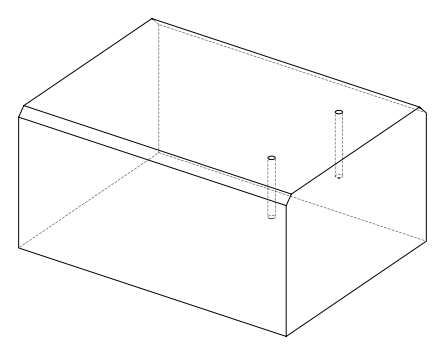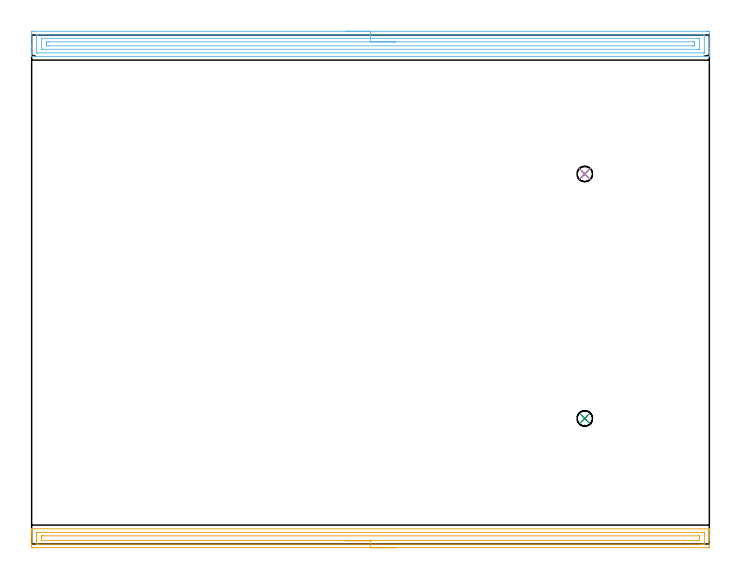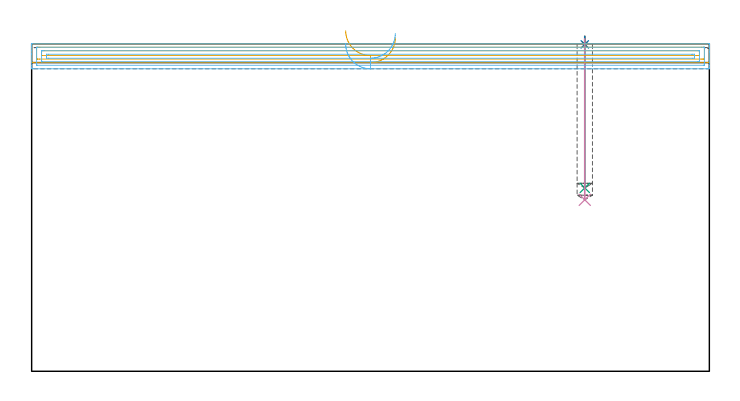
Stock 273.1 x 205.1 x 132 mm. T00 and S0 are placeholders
(PLAN: 6 operations, 2 tool changes, 16.3 min)
(1 SPOT_DRILL | STEP1POCKET | NXT0321_9005460120000 | 0.03 min | 1 mm3)
(2 SPOT_DRILL_1 | STEP1POCKET_1 | NXT0321_9005460120000 | 0.03 min | 0 mm3)
(3 DRILL_BLIND_HOLE_INTO_CENTER | STEP1POCKET | UGT0301_457 | 0.24 min | 1708 mm3)
(4 DRILL_BLIND_HOLE_INTO_CENTER_1 | STEP1POCKET_1 | UGT0301_457 | 0.26 min | 1852 mm3)
(5 AREA_MILL | FG_CHAMFER_SURFACE | UGT0205_001 | 6.76 min | 7892 mm3)
(6 AREA_MILL_1 | FG_CHAMFER_SURFACE_1 | UGT0205_001 | 8.96 min | 13931 mm3)
(TOOL NXT0321_9005460120000 | NC Spot Drill, 142deg, 12mm, Carbide, Uncoated | D12 PA142 FL30 Z2)
(TOOL UGT0301_457 | Carbide Drill 6.2 mm | D6.2 PA118 FL63 Z2)
(TOOL UGT0205_001 | Chamfer Mill 20 x 3 x 45 deg. | D20 FL50 Z2)
(OP 1 SPOT_DRILL)
G17 G21 G94 G90
T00 M6
G54
G17 G0 G90 X222.9 Y50.6 S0 M3
G43 Z142. H0
G94 G81 G98 Z131.733 F250. R135.
G80
M5
M2
(OP 2 SPOT_DRILL_1)
G17 G21 G94 G90
T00 M6
G54
G17 G0 G90 X222.9 Y149.1 S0 M3
G43 Z142. H0
G94 G81 G98 Z131.733 F250. R135.
G80
M5
M2
(OP 3 DRILL_BLIND_HOLE_INTO_CENTER)
G17 G21 G94 G90
T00 M6
G54
G17 G0 G90 X222.9 Y50.6 S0 M3
G43 Z142. H0
G94 G81 G98 Z73.9 F250. R134.
G80
M5
M2
(OP 4 DRILL_BLIND_HOLE_INTO_CENTER_1)
G17 G21 G94 G90
T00 M6
G54
G17 G0 G90 X222.9 Y149.1 S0 M3
G43 Z142. H0
G94 G81 G98 Z69.1 F250. R134.
G80
M5
M2
(OP 5 AREA_MILL)
G17 G21 G94 G90
T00 M6
G54
G17 G0 G90 X146.55 Y-1.5 S1061 M3
G43 Z142. H0
Z134.4
G94 G1 X146.512 Z133.528 F250.
X146.398 Z132.664
X146.209 Z131.812
X145.947 Z130.98
X145.613 Z130.174
X145.21 Z129.4
X144.742 Z128.664
X144.21 Z127.972
X143.621 Z127.329
X142.978 Z126.74
X142.286 Z126.208
X141.55 Z125.74
X140.776 Z125.337
X139.97 Z125.003
X139.138 Z124.741
X138.286 Z124.552
X137.422 Z124.438
X136.55 Z124.4
X0.63
X0.31 Y-1.498 Z124.401
X0.01 Y-1.494 Z124.404
X0. Y-1.186 Z124.711
Y3.172 Z129.066
Y4.558 Z130.454
Y4.915 Z130.81
Y5.628 Z131.528
Y5.843 Z131.743
X0.002 Y5.973 Z131.865
X0.01 Y6.097 Z131.988
X0.183 Y6.1 Z132.
X272.917
X273.09 Y6.097 Z131.988
X273.098 Y5.973 Z131.865
X273.1 Y5.843 Z131.743
Y5.628 Z131.528
Y4.915 Z130.81
Y3.687 Z129.583
Y3.172 Z129.066
Y2.557 Z128.453
Y-0.929 Z124.968
X273.097 Y-1.186 Z124.711
X273.09 Y-1.494 Z124.404
X272.79 Y-1.498 Z124.401
X272.47 Y-1.5 Z124.4
X136.55
Y-0.086 Z125.814
X3.078
X2.418 Y-0.085 Z125.815
X2.181 Y-0.083 Z125.817
X2.059 Y-0.079 Z125.821
X2.009 Y-0.075 Z125.825
X2.007 Y-0.047 Z125.853
X2.002 Y0.091 Z125.991
X2. Y0.557 Z126.457
Y0.965 Z126.865
Y3.579 Z129.479
X2.001 Y4.043 Z129.943
X2.003 Y4.449 Z130.349
X2.009 Y4.587 Z130.487
X2.016 Y4.679 Z130.579
X2.089 Y4.68 Z130.58
X2.418 Y4.684 Z130.584
X2.654 Y4.685 Z130.585
X3.313 Y4.686 Z130.586
X270.022
X270.682 Y4.685 Z130.585
X270.92 Y4.683 Z130.583
X271.041 Y4.679 Z130.579
X271.09 Y4.675 Z130.575
X271.092 Y4.647 Z130.547
X271.098 Y4.509 Z130.409
X271.1 Y4.043 Z129.943
Y3.635 Z129.535
Y1.021 Z126.921
X271.099 Y0.557 Z126.457
X271.097 Y0.151 Z126.051
X271.091 Y0.013 Z125.913
X271.084 Y-0.079 Z125.821
X271.011 Y-0.081 Z125.819
X270.682 Y-0.084 Z125.816
X270.446 Y-0.085 Z125.815
X269.787 Y-0.086 Z125.814
X136.55
Y1.328 Z127.228
X4.207 Y1.329 Z127.229
X4.105 Y1.332 Z127.232
X4.038 Y1.335 Z127.235
X4.009 Y1.342 Z127.242
X4.006 Y1.362 Z127.262
X4.003 Y1.428 Z127.328
X4. Y1.63 Z127.53
Y2.3 Z128.2
X4.001 Y2.501 Z128.401
X4.009 Y3.172 Z129.072
X4.012 Y3.265 Z129.165
X4.107 Y3.269 Z129.169
X4.207 Y3.27 Z129.17
X4.999 Y3.271 Z129.171
X268.893
X268.995 Y3.268 Z129.168
X269.062 Y3.265 Z129.165
X269.091 Y3.258 Z129.158
X269.094 Y3.238 Z129.138
X269.097 Y3.172 Z129.072
X269.1 Y2.97 Z128.87
Y2.3 Z128.2
X269.099 Y2.099 Z127.999
X269.091 Y1.428 Z127.328
X269.088 Y1.335 Z127.235
X268.993 Y1.331 Z127.231
X268.893 Y1.33 Z127.23
X268.101 Y1.328 Z127.228
X136.55
X135.678 Z127.266
X134.814 Z127.38
X133.962 Z127.569
X133.13 Z127.832
X132.324 Z128.165
X131.55 Z128.568
X130.814 Z129.037
X130.122 Z129.568
X129.479 Z130.157
X128.89 Z130.801
X128.358 Z131.493
X127.89 Z132.228
X127.487 Z133.002
X127.153 Z133.808
X126.891 Z134.64
X126.702 Z135.492
X126.588 Z136.357
X126.55 Z137.228
G0 Z142.
M5
M2
(OP 6 AREA_MILL_1)
G17 G21 G94 G90
T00 M6
G54
G17 G0 G90 X126.55 Y206.6 S1061 M3
G43 Z142. H0
Z131.9
G94 G1 X126.588 Z131.028 F250.
X126.702 Z130.164
X126.891 Z129.312
X127.153 Z128.48
X127.487 Z127.674
X127.89 Z126.9
X128.359 Z126.164
X128.89 Z125.472
X129.479 Z124.829
X130.122 Z124.24
X130.814 Z123.708
X131.55 Z123.24
X132.324 Z122.837
X133.13 Z122.503
X133.962 Z122.241
X134.814 Z122.052
X135.678 Z121.938
X136.55 Z121.9
X271.876
X272.47 Y206.599 Z121.901
X273.058 Y206.594 Z121.904
X273.092 Y206.592 Z121.906
X273.097 Y206.008 Z122.49
X273.1 Y205.379 Z123.118
Y199.767 Z128.728
Y198.349 Z130.148
Y197.984 Z130.511
Y197.254 Z131.245
Y196.985 Z131.515
X273.093 Y196.558 Z131.934
X273.09 Y196.503 Z131.988
X272.917 Y196.5 Z132.
X0.183
X0.005 Z131.991
X0.004 Z131.99
X0.002 Y196.559 Z131.932
X0. Y196.985 Z131.515
Y197.254 Z131.245
Y197.984 Z130.511
Y199.24 Z129.257
Y200.658 Z127.837
Y205.38 Z123.118
X0.003 Y206.008 Z122.49
X0.008 Y206.592 Z121.906
X0.042 Y206.594 Z121.904
X0.63 Y206.6 Z121.9
X136.55
Y205.186 Z123.314
X270.682 Y205.185 Z123.315
X270.751 Y205.184 Z123.316
X270.891 Y205.179 Z123.321
X271.09 Y205.169 Z123.331
X271.092 Y205.116 Z123.384
X271.099 Y204.7 Z123.8
X271.1 Y198.459 Z130.041
X271.096 Y197.984 Z130.516
X271.093 Y197.933 Z130.567
X271.092 Y197.925 Z130.575
X271.053 Y197.921 Z130.579
X270.961 Y197.917 Z130.583
X270.821 Y197.915 Z130.585
X270.751 Y197.914 Z130.586
X2.419 Y197.915 Z130.585
X2.349 Y197.916 Z130.584
X2.209 Y197.921 Z130.579
X2.01 Y197.931 Z130.569
X2.008 Y197.984 Z130.516
X2.001 Y198.4 Z130.1
X2. Y204.641 Z123.859
X2.004 Y205.116 Z123.384
X2.007 Y205.167 Z123.333
X2.008 Y205.175 Z123.325
X2.047 Y205.179 Z123.321
X2.139 Y205.183 Z123.317
X2.279 Y205.185 Z123.315
X2.349 Y205.186 Z123.314
X136.55
Y203.772 Z124.728
X268.454 Y203.771 Z124.729
X268.893 Y203.769 Z124.731
X269.039 Y203.767 Z124.733
X269.084 Y203.765 Z124.735
X269.09 Y203.676 Z124.824
X269.095 Y203.539 Z124.961
X269.098 Y203.333 Z125.167
X269.1 Y202.648 Z125.852
X269.099 Y199.562 Z128.938
X269.092 Y199.355 Z129.145
X269.089 Y199.334 Z129.166
X269.084 Y199.332 Z129.168
X269.058 Y199.33 Z129.17
X269.003 Y199.329 Z129.171
X268.893 Y199.328 Z129.172
X4.646 Y199.329 Z129.171
X4.207 Y199.331 Z129.169
X4.061 Y199.333 Z129.167
X4.017 Y199.335 Z129.165
X4.01 Y199.424 Z129.076
X4.005 Y199.561 Z128.939
X4.001 Y199.767 Z128.733
X4. Y199.973 Z128.527
X4.001 Y203.538 Z124.962
X4.008 Y203.745 Z124.755
X4.011 Y203.766 Z124.734
X4.016 Y203.768 Z124.732
X4.042 Y203.77 Z124.73
X4.097 Y203.771 Z124.729
X4.207
X136.55 Y203.772 Z124.728
Y202.357 Z126.143
X266.295
X267.034 Y202.353 Z126.147
X267.075 Y202.351 Z126.149
X267.09 Y202.348 Z126.152
X267.092 Y202.325 Z126.175
X267.097 Y202.216 Z126.284
X267.099 Y201.995 Z126.505
X267.1 Y201.555 Z126.945
X267.099 Y201.107 Z127.393
X267.096 Y200.885 Z127.615
X267.092 Y200.775 Z127.725
X267.09 Y200.752 Z127.748
X267.072 Y200.749 Z127.751
X267.017 Y200.746 Z127.754
X266.21 Y200.743 Z127.757
X266.126
X6.805
X6.066 Y200.747 Z127.753
X6.025 Y200.749 Z127.751
X6.01 Y200.752 Z127.748
X6.008 Y200.775 Z127.725
X6.003 Y200.884 Z127.616
X6.001 Y201.105 Z127.395
X6. Y201.545 Z126.955
X6.001 Y201.995 Z126.505
X6.003 Y202.216 Z126.284
X6.008 Y202.325 Z126.175
X6.01 Y202.348 Z126.152
X6.025 Y202.351 Z126.149
X6.066 Y202.353 Z126.147
X6.805 Y202.357 Z126.143
X6.89
X136.55
X137.422 Z126.181
X138.287 Z126.295
X139.138 Z126.483
X139.97 Z126.746
X140.776 Z127.08
X141.55 Z127.482
X142.286 Z127.951
X142.978 Z128.482
X143.621 Z129.072
X144.21 Z129.715
X144.742 Z130.407
X145.21 Z131.143
X145.613 Z131.916
X145.947 Z132.722
X146.209 Z133.554
X146.398 Z134.406
X146.512 Z135.271
X146.55 Z136.143
G0 Z142.
M5
M2
